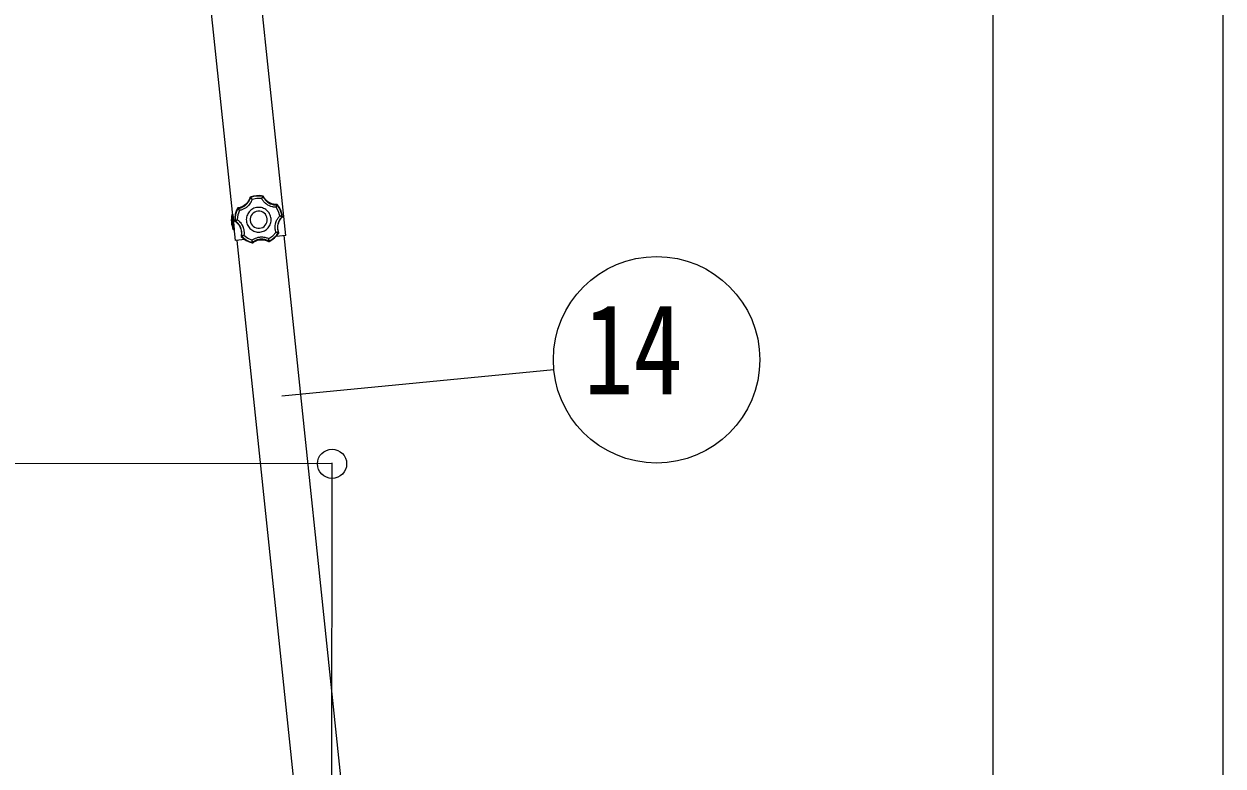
# Model space of a CAD drawing. Units: millimetres, scale not verified. Extents: x -12615 to 12615, y -8910 to 8910.
# Drawn here: x -8327 to -7282, y -4453 to -3806 of the extents above; entities that cross this region are included whole.
import ezdxf
from ezdxf.enums import TextEntityAlignment as Align

# ---------------------------------------------------------------- set-up
doc = ezdxf.new("R2010")
doc.units = ezdxf.units.MM
doc.header["$LTSCALE"] = 40
for name, color, linetype in [('0-4_YKK_13', 4, 'Continuous'), ('0-5_YKK_A1', 4, 'Continuous'), ('0-6_YKK_D', 6, 'Continuous')]:
    doc.layers.add(name, color=color, linetype=linetype)
doc.styles.add('ＭＳ ゴシック', font='')
doc.styles.get('ＭＳ ゴシック').set_extended_font_data('MS Gothic')

msp = doc.modelspace()

# ---------------------------------------------------------------- linework, layer by layer
at = {"layer": '0-4_YKK_13'}
for p, q in [((-8130, -3956.77), (-8130.31, -3957.11)), ((-8130, -3956.77), (-8130.31, -3957.11)), ((-8130.07, -3957.41), (-8130.31, -3957.11)), ((-8129.76, -3957.08), (-8130.07, -3957.41)), ((-8129.76, -3957.08), (-8130.07, -3957.41)), ((-8130, -3956.77), (-8129.76, -3957.08)), ((-8119.11, -3956.14), (-8118.93, -3955.8)), ((-8118.75, -3956.42), (-8119.11, -3956.14)), ((-8118.74, -3956.42), (-8119.11, -3956.14)), ((-8118.57, -3956.08), (-8118.93, -3955.8)), ((-8118.57, -3956.08), (-8118.93, -3955.8)), ((-8118.57, -3956.08), (-8118.74, -3956.42)), ((-8145.99, -3971.97), (-8145.28, -3971.91)), ((-8145.99, -3971.97), (-8145.43, -3978.45)), ((-8145.28, -3971.91), (-8144.15, -3984.86)), ((-8140.8, -3966.23), (-8141.18, -3966.49)), ((-8140.81, -3966.23), (-8141.18, -3966.49)), ((-8140.91, -3966.77), (-8141.18, -3966.49)), ((-8140.53, -3966.51), (-8140.91, -3966.77)), ((-8140.53, -3966.51), (-8140.91, -3966.77)), ((-8140.8, -3966.23), (-8140.53, -3966.51)), ((-8106.86, -3963.56), (-8106.64, -3963.24)), ((-8106.45, -3963.75), (-8106.86, -3963.56)), ((-8106.45, -3963.75), (-8106.86, -3963.56)), ((-8106.23, -3963.43), (-8106.64, -3963.24)), ((-8106.23, -3963.43), (-8106.64, -3963.24)), ((-8106.23, -3963.43), (-8106.45, -3963.75)), ((-8144.86, -3984.92), (-8145.43, -3978.45)), ((-8143.68, -3977.32), (-8143.32, -3977.19)), ((-8143.68, -3977.32), (-8143.46, -3977.72)), ((-8143.68, -3977.32), (-8143.46, -3977.72)), ((-8143.09, -3977.59), (-8143.46, -3977.72)), ((-8143.32, -3977.19), (-8143.09, -3977.59)), ((-8143.32, -3977.19), (-8143.09, -3977.59)), ((-8102.42, -3974.03), (-8102.27, -3973.59)), ((-8102.42, -3974.03), (-8102.27, -3973.59)), ((-8102.04, -3974.09), (-8102.42, -3974.03)), ((-8102.27, -3973.59), (-8101.89, -3973.66)), ((-8102.04, -3974.09), (-8101.89, -3973.66)), ((-8102.04, -3974.09), (-8101.89, -3973.66)), ((-8144.86, -3984.92), (-8144.15, -3984.86)), ((-8138.02, -3990.52), (-8137.68, -3990.35)), ((-8138.02, -3990.52), (-8137.89, -3990.96)), ((-8138.02, -3990.52), (-8137.89, -3990.96)), ((-8137.54, -3990.79), (-8137.89, -3990.96)), ((-8137.68, -3990.35), (-8137.54, -3990.79)), ((-8137.67, -3990.35), (-8137.54, -3990.79)), ((-8105.59, -3987.99), (-8105.54, -3987.53)), ((-8105.59, -3987.99), (-8105.54, -3987.53)), ((-8105.22, -3988.1), (-8105.59, -3987.99)), ((-8105.54, -3987.53), (-8105.17, -3987.64)), ((-8105.22, -3988.1), (-8105.17, -3987.64)), ((-8105.22, -3988.1), (-8105.17, -3987.64)), ((-8128.38, -3996.29), (-8127.93, -3996.2)), ((-8128.38, -3996.29), (-8127.93, -3996.2)), ((-8128.37, -3996.68), (-8128.38, -3996.29)), ((-8128.37, -3996.68), (-8127.92, -3996.59)), ((-8128.37, -3996.68), (-8127.92, -3996.59)), ((-8127.93, -3996.2), (-8127.92, -3996.59)), ((-8114.12, -3994.99), (-8113.66, -3995)), ((-8114.06, -3995.38), (-8114.12, -3994.99)), ((-8114.12, -3994.99), (-8113.66, -3995)), ((-8114.06, -3995.38), (-8113.6, -3995.39)), ((-8114.06, -3995.38), (-8113.6, -3995.39)), ((-8113.66, -3995), (-8113.6, -3995.39))]:
    msp.add_line(p, q, dxfattribs=at)
for points in [[(-8130.31, -3957.11), (-8130.5, -3957.75), (-8130.73, -3958.38), (-8130.96, -3958.92), (-8131.1, -3959.23), (-8131.25, -3959.53), (-8131.41, -3959.82), (-8131.57, -3960.12), (-8131.74, -3960.41), (-8132.36, -3961.3), (-8133.21, -3962.33), (-8134.17, -3963.26), (-8135.23, -3964.08), (-8136.36, -3964.78), (-8137.33, -3965.26), (-8137.64, -3965.4), (-8137.96, -3965.52), (-8138.27, -3965.64), (-8138.59, -3965.74), (-8138.91, -3965.84), (-8139.48, -3965.99), (-8140.14, -3966.13), (-8140.81, -3966.23)], [(-8140.53, -3966.51), (-8139.88, -3966.4), (-8139.23, -3966.27), (-8138.66, -3966.11), (-8138.34, -3966.02), (-8138.02, -3965.91), (-8137.71, -3965.8), (-8137.4, -3965.68), (-8137.1, -3965.55), (-8136.61, -3965.32), (-8136.03, -3965.01), (-8135.46, -3964.68), (-8135.16, -3964.48), (-8134.88, -3964.29), (-8134.62, -3964.1), (-8134.36, -3963.89), (-8134.1, -3963.68), (-8133.6, -3963.24), (-8132.69, -3962.3), (-8131.88, -3961.26), (-8131.36, -3960.45), (-8131.04, -3959.87), (-8130.75, -3959.28), (-8130.49, -3958.67), (-8130.27, -3958.05), (-8130.07, -3957.41)], [(-8130.07, -3957.41), (-8130.04, -3957.44), (-8129.96, -3957.49), (-8129.84, -3957.58), (-8129.7, -3957.69), (-8129.52, -3957.82), (-8129.32, -3957.97), (-8129.1, -3958.14), (-8128.87, -3958.33), (-8128.62, -3958.52), (-8128.38, -3958.72), (-8128.62, -3959.38), (-8128.88, -3960.02), (-8129.15, -3960.58), (-8129.31, -3960.88), (-8129.47, -3961.19), (-8129.65, -3961.49), (-8129.83, -3961.79), (-8130.02, -3962.08), (-8130.62, -3962.93), (-8131.51, -3963.98), (-8132.5, -3964.95), (-8132.85, -3965.25), (-8133.13, -3965.47), (-8133.4, -3965.69), (-8133.68, -3965.89), (-8133.96, -3966.09), (-8134.35, -3966.34), (-8134.94, -3966.7), (-8135.54, -3967.03), (-8136.16, -3967.32), (-8136.8, -3967.59), (-8137.45, -3967.83), (-8138.12, -3968.04), (-8138.79, -3968.22), (-8139.48, -3968.37)], [(-8118.93, -3955.8), (-8121.73, -3955.48), (-8124.53, -3955.54), (-8127.3, -3955.97), (-8130, -3956.77)], [(-8118.93, -3955.8), (-8121.73, -3955.48), (-8124.53, -3955.54), (-8127.3, -3955.97), (-8130, -3956.77)], [(-8119.11, -3956.14), (-8121.8, -3955.85), (-8124.5, -3955.91), (-8127.16, -3956.32), (-8129.76, -3957.08)], [(-8129.76, -3957.08), (-8129.73, -3957.11), (-8129.67, -3957.18), (-8129.57, -3957.29), (-8129.45, -3957.43), (-8129.3, -3957.6), (-8129.14, -3957.79), (-8128.96, -3958), (-8128.77, -3958.23), (-8128.58, -3958.47), (-8128.38, -3958.72)], [(-8120.19, -3958), (-8124.32, -3957.9), (-8128.38, -3958.72)], [(-8119.11, -3956.14), (-8119.13, -3956.18), (-8119.18, -3956.26), (-8119.26, -3956.39), (-8119.35, -3956.55), (-8119.47, -3956.74), (-8119.6, -3956.96), (-8119.74, -3957.2), (-8119.88, -3957.45), (-8120.03, -3957.72), (-8120.19, -3958)], [(-8118.75, -3956.42), (-8118.78, -3956.45), (-8118.84, -3956.52), (-8118.94, -3956.63), (-8119.07, -3956.76), (-8119.22, -3956.92), (-8119.39, -3957.11), (-8119.58, -3957.31), (-8119.77, -3957.53), (-8119.98, -3957.76), (-8120.19, -3958)], [(-8106.86, -3963.56), (-8106.88, -3963.6), (-8106.91, -3963.69), (-8106.95, -3963.83), (-8107.01, -3964), (-8107.08, -3964.21), (-8107.16, -3964.45), (-8107.26, -3964.71), (-8107.36, -3964.99), (-8107.47, -3965.28), (-8107.58, -3965.58), (-8108.29, -3965.55), (-8108.99, -3965.49), (-8109.68, -3965.4), (-8110.38, -3965.27), (-8111.06, -3965.12), (-8112.07, -3964.82), (-8113.36, -3964.31), (-8114.6, -3963.68), (-8115.13, -3963.37), (-8115.43, -3963.18), (-8115.72, -3962.98), (-8116, -3962.78), (-8116.28, -3962.57), (-8116.63, -3962.29), (-8117.16, -3961.84), (-8117.66, -3961.36), (-8118.15, -3960.86), (-8118.61, -3960.33), (-8119.04, -3959.78), (-8119.45, -3959.21), (-8119.83, -3958.61), (-8120.19, -3958)], [(-8118.74, -3956.42), (-8118.44, -3957.01), (-8118.11, -3957.59), (-8117.75, -3958.15), (-8117.36, -3958.68), (-8116.94, -3959.2), (-8116.5, -3959.69), (-8116.03, -3960.15), (-8115.54, -3960.59), (-8115.21, -3960.87), (-8114.94, -3961.07), (-8114.68, -3961.26), (-8114.4, -3961.45), (-8114.12, -3961.63), (-8113.75, -3961.86), (-8112.58, -3962.47), (-8111.36, -3962.94), (-8110.41, -3963.22), (-8110.08, -3963.29), (-8109.76, -3963.36), (-8109.43, -3963.41), (-8109.1, -3963.46), (-8108.77, -3963.5), (-8108.19, -3963.55), (-8107.53, -3963.57), (-8106.86, -3963.56)], [(-8106.64, -3963.24), (-8107.32, -3963.26), (-8107.99, -3963.23), (-8108.57, -3963.19), (-8108.9, -3963.15), (-8109.24, -3963.1), (-8109.57, -3963.04), (-8109.9, -3962.97), (-8110.23, -3962.9), (-8111.27, -3962.59), (-8112.5, -3962.1), (-8113.69, -3961.47), (-8114.8, -3960.72), (-8115.82, -3959.86), (-8116.57, -3959.08), (-8116.79, -3958.83), (-8117.01, -3958.57), (-8117.22, -3958.3), (-8117.42, -3958.03), (-8117.61, -3957.76), (-8117.93, -3957.26), (-8118.26, -3956.68), (-8118.57, -3956.08)], [(-8141.18, -3966.49), (-8142.35, -3969.05), (-8143.16, -3971.74), (-8143.61, -3974.5), (-8143.68, -3977.32)], [(-8141.18, -3966.49), (-8142.35, -3969.05), (-8143.16, -3971.74), (-8143.61, -3974.5), (-8143.68, -3977.32)], [(-8140.91, -3966.77), (-8142.02, -3969.24), (-8142.8, -3971.82), (-8143.23, -3974.48), (-8143.32, -3977.19)], [(-8140.91, -3966.77), (-8140.9, -3966.78), (-8140.89, -3966.8), (-8140.86, -3966.83), (-8140.83, -3966.86), (-8140.79, -3966.9), (-8140.75, -3966.96), (-8140.7, -3967.01), (-8140.65, -3967.08), (-8140.58, -3967.15), (-8140.52, -3967.22), (-8140.44, -3967.32), (-8140.28, -3967.49), (-8140.11, -3967.68), (-8139.96, -3967.84), (-8139.87, -3967.94), (-8139.77, -3968.05), (-8139.68, -3968.15), (-8139.58, -3968.26), (-8139.48, -3968.37), (-8140.85, -3972.27), (-8141.33, -3976.38)], [(-8140.53, -3966.51), (-8140.53, -3966.52), (-8140.52, -3966.54), (-8140.5, -3966.57), (-8140.48, -3966.61), (-8140.45, -3966.66), (-8140.42, -3966.72), (-8140.38, -3966.79), (-8140.34, -3966.86), (-8140.3, -3966.94), (-8140.25, -3967.03), (-8140.19, -3967.14), (-8140.08, -3967.35), (-8139.95, -3967.57), (-8139.84, -3967.75), (-8139.77, -3967.87), (-8139.7, -3967.99), (-8139.63, -3968.12), (-8139.55, -3968.24), (-8139.48, -3968.37)], [(-8111.94, -3975.52), (-8112.1, -3974.42), (-8112.35, -3973.37), (-8112.71, -3972.36), (-8113.16, -3971.41), (-8113.69, -3970.51), (-8114.31, -3969.67), (-8115, -3968.89), (-8115.76, -3968.19), (-8116.58, -3967.56), (-8117.47, -3967.02), (-8118.4, -3966.55), (-8119.38, -3966.18), (-8120.4, -3965.91), (-8121.45, -3965.73), (-8122.54, -3965.66), (-8123.64, -3965.7), (-8124.73, -3965.86), (-8125.79, -3966.11), (-8126.8, -3966.47), (-8127.75, -3966.92), (-8128.65, -3967.45), (-8129.49, -3968.07), (-8130.27, -3968.76), (-8130.97, -3969.52), (-8131.6, -3970.34), (-8132.14, -3971.23), (-8132.6, -3972.16), (-8132.97, -3973.14), (-8133.25, -3974.16), (-8133.42, -3975.21), (-8133.49, -3976.3), (-8133.45, -3977.4), (-8133.3, -3978.5), (-8133.05, -3979.55), (-8132.69, -3980.56), (-8132.24, -3981.51), (-8131.71, -3982.41), (-8131.09, -3983.25), (-8130.4, -3984.03)], [(-8106.45, -3963.75), (-8106.47, -3963.79), (-8106.52, -3963.87), (-8106.59, -3964), (-8106.69, -3964.16), (-8106.8, -3964.35), (-8106.93, -3964.56), (-8107.08, -3964.8), (-8107.24, -3965.05), (-8107.41, -3965.31), (-8107.58, -3965.58)], [(-8104.37, -3973.15), (-8105.55, -3969.18), (-8107.58, -3965.58)], [(-8102.27, -3973.59), (-8102.82, -3970.94), (-8103.71, -3968.4), (-8104.92, -3965.99), (-8106.45, -3963.75)], [(-8101.88, -3973.66), (-8102.45, -3970.9), (-8103.37, -3968.25), (-8104.63, -3965.75), (-8106.23, -3963.43)], [(-8101.89, -3973.66), (-8102.45, -3970.9), (-8103.37, -3968.25), (-8104.63, -3965.75), (-8106.23, -3963.43)], [(-8143.46, -3977.72), (-8142.9, -3978.1), (-8142.37, -3978.51), (-8141.93, -3978.89), (-8141.69, -3979.12), (-8141.45, -3979.36), (-8141.21, -3979.6), (-8140.98, -3979.85), (-8140.76, -3980.1), (-8140.1, -3980.96), (-8139.39, -3982.09), (-8138.8, -3983.29), (-8138.34, -3984.55), (-8138.02, -3985.84), (-8137.87, -3986.92), (-8137.84, -3987.25), (-8137.82, -3987.59), (-8137.81, -3987.93), (-8137.8, -3988.26), (-8137.81, -3988.6), (-8137.84, -3989.18), (-8137.91, -3989.85), (-8138.02, -3990.52)], [(-8143.32, -3977.19), (-8143.27, -3977.17), (-8143.19, -3977.13), (-8143.05, -3977.07), (-8142.88, -3977), (-8142.68, -3976.91), (-8142.44, -3976.82), (-8142.19, -3976.71), (-8141.91, -3976.6), (-8141.62, -3976.49), (-8141.33, -3976.38)], [(-8143.09, -3977.59), (-8143.06, -3977.56), (-8142.98, -3977.5), (-8142.86, -3977.42), (-8142.71, -3977.31), (-8142.53, -3977.19), (-8142.32, -3977.04), (-8142.1, -3976.89), (-8141.85, -3976.72), (-8141.59, -3976.55), (-8141.33, -3976.38), (-8140.78, -3976.81), (-8140.25, -3977.26), (-8139.8, -3977.69), (-8139.55, -3977.93), (-8139.32, -3978.19), (-8139.08, -3978.44), (-8138.85, -3978.71), (-8138.63, -3978.98), (-8138.01, -3979.81), (-8137.29, -3980.99), (-8136.67, -3982.23), (-8136.5, -3982.66), (-8136.37, -3982.98), (-8136.25, -3983.31), (-8136.14, -3983.64), (-8136.04, -3983.97), (-8135.92, -3984.41), (-8135.76, -3985.08), (-8135.64, -3985.76), (-8135.55, -3986.44), (-8135.49, -3987.13), (-8135.46, -3987.82), (-8135.47, -3988.52), (-8135.51, -3989.22), (-8135.58, -3989.91)], [(-8137.68, -3990.35), (-8137.57, -3989.69), (-8137.5, -3989.03), (-8137.47, -3988.44), (-8137.46, -3988.11), (-8137.46, -3987.77), (-8137.48, -3987.44), (-8137.5, -3987.11), (-8137.53, -3986.79), (-8137.59, -3986.24), (-8137.7, -3985.6), (-8137.85, -3984.96), (-8137.94, -3984.6), (-8138.04, -3984.29), (-8138.14, -3983.97), (-8138.25, -3983.66), (-8138.37, -3983.35), (-8138.64, -3982.74), (-8139.26, -3981.58), (-8139.99, -3980.49), (-8140.6, -3979.75), (-8141.05, -3979.27), (-8141.53, -3978.81), (-8142.03, -3978.37), (-8142.55, -3977.97), (-8143.09, -3977.59)], [(-8130.4, -3984.03), (-8129.64, -3984.73), (-8128.81, -3985.36), (-8127.93, -3985.9), (-8127, -3986.37), (-8126.02, -3986.74), (-8125, -3987.01), (-8123.94, -3987.19), (-8122.86, -3987.26), (-8121.76, -3987.21), (-8120.66, -3987.06), (-8119.61, -3986.81), (-8118.6, -3986.45), (-8117.65, -3986), (-8116.74, -3985.47), (-8115.91, -3984.85), (-8115.13, -3984.16), (-8114.43, -3983.4), (-8113.8, -3982.57), (-8113.25, -3981.69), (-8112.79, -3980.76), (-8112.42, -3979.78), (-8112.15, -3978.76), (-8111.97, -3977.71), (-8111.9, -3976.62), (-8111.94, -3975.52)], [(-8105.54, -3987.53), (-8105.58, -3987.53), (-8105.68, -3987.53), (-8105.82, -3987.53), (-8106, -3987.53), (-8106.23, -3987.53), (-8106.48, -3987.52), (-8106.75, -3987.52), (-8107.05, -3987.5), (-8107.36, -3987.49), (-8107.68, -3987.47), (-8107.87, -3986.8), (-8108.03, -3986.11), (-8108.16, -3985.42), (-8108.25, -3984.72), (-8108.31, -3984.02), (-8108.34, -3982.97), (-8108.26, -3981.59), (-8108.05, -3980.21), (-8107.91, -3979.61), (-8107.82, -3979.27), (-8107.72, -3978.93), (-8107.62, -3978.6), (-8107.5, -3978.27), (-8107.35, -3977.86), (-8107.08, -3977.21), (-8106.78, -3976.58), (-8106.45, -3975.97), (-8106.09, -3975.37), (-8105.7, -3974.78), (-8105.29, -3974.22), (-8104.84, -3973.67), (-8104.37, -3973.15)], [(-8102.42, -3974.03), (-8102.89, -3974.5), (-8103.33, -3974.99), (-8103.75, -3975.51), (-8104.14, -3976.04), (-8104.5, -3976.6), (-8104.83, -3977.17), (-8105.13, -3977.76), (-8105.39, -3978.36), (-8105.55, -3978.77), (-8105.67, -3979.08), (-8105.77, -3979.39), (-8105.86, -3979.71), (-8105.95, -3980.03), (-8106.05, -3980.46), (-8106.26, -3981.76), (-8106.34, -3983.07), (-8106.3, -3984.06), (-8106.28, -3984.39), (-8106.24, -3984.72), (-8106.19, -3985.05), (-8106.14, -3985.37), (-8106.07, -3985.7), (-8105.94, -3986.27), (-8105.76, -3986.91), (-8105.54, -3987.53)], [(-8105.17, -3987.64), (-8105.39, -3987.01), (-8105.57, -3986.36), (-8105.71, -3985.79), (-8105.77, -3985.46), (-8105.83, -3985.13), (-8105.88, -3984.8), (-8105.91, -3984.47), (-8105.94, -3984.13), (-8105.98, -3983.05), (-8105.89, -3981.72), (-8105.66, -3980.4), (-8105.29, -3979.11), (-8104.78, -3977.88), (-8104.28, -3976.91), (-8104.11, -3976.63), (-8103.93, -3976.34), (-8103.74, -3976.06), (-8103.54, -3975.79), (-8103.34, -3975.52), (-8102.97, -3975.07), (-8102.52, -3974.57), (-8102.04, -3974.09)], [(-8102.27, -3973.59), (-8102.31, -3973.58), (-8102.41, -3973.56), (-8102.55, -3973.53), (-8102.73, -3973.49), (-8102.94, -3973.44), (-8103.19, -3973.38), (-8103.46, -3973.32), (-8103.75, -3973.26), (-8104.06, -3973.2), (-8104.37, -3973.15)], [(-8102.42, -3974.03), (-8102.46, -3974.01), (-8102.55, -3973.97), (-8102.67, -3973.9), (-8102.84, -3973.83), (-8103.04, -3973.73), (-8103.27, -3973.62), (-8103.52, -3973.51), (-8103.79, -3973.39), (-8104.08, -3973.27), (-8104.37, -3973.15)], [(-8137.89, -3990.96), (-8135.82, -3992.86), (-8133.52, -3994.46), (-8131.02, -3995.74), (-8128.37, -3996.68)], [(-8137.89, -3990.96), (-8135.82, -3992.86), (-8133.51, -3994.46), (-8131.02, -3995.74), (-8128.37, -3996.68)], [(-8137.67, -3990.35), (-8137.63, -3990.34), (-8137.54, -3990.32), (-8137.4, -3990.3), (-8137.22, -3990.26), (-8137, -3990.22), (-8136.75, -3990.17), (-8136.48, -3990.12), (-8136.19, -3990.05), (-8135.89, -3989.99), (-8135.58, -3989.91)], [(-8137.54, -3990.79), (-8137.5, -3990.77), (-8137.41, -3990.73), (-8137.28, -3990.68), (-8137.11, -3990.6), (-8136.9, -3990.52), (-8136.67, -3990.42), (-8136.42, -3990.3), (-8136.15, -3990.18), (-8135.87, -3990.05), (-8135.58, -3989.91)], [(-8137.54, -3990.79), (-8135.54, -3992.61), (-8133.32, -3994.14), (-8130.93, -3995.38), (-8128.38, -3996.29)], [(-8135.58, -3989.91), (-8132.29, -3992.43), (-8128.53, -3994.15)], [(-8127.93, -3996.2), (-8127.94, -3996.16), (-8127.97, -3996.07), (-8128.02, -3995.93), (-8128.07, -3995.76), (-8128.14, -3995.55), (-8128.21, -3995.3), (-8128.29, -3995.04), (-8128.37, -3994.75), (-8128.45, -3994.46), (-8128.53, -3994.15), (-8127.95, -3993.76), (-8127.35, -3993.39), (-8126.73, -3993.06), (-8126.09, -3992.75), (-8125.44, -3992.48), (-8124.46, -3992.13), (-8123.11, -3991.78), (-8121.74, -3991.55), (-8121.13, -3991.5), (-8120.77, -3991.48), (-8120.42, -3991.47), (-8120.07, -3991.46), (-8119.72, -3991.47), (-8119.29, -3991.49), (-8118.59, -3991.54), (-8117.9, -3991.63), (-8117.21, -3991.76), (-8116.53, -3991.91), (-8115.85, -3992.1), (-8115.18, -3992.33), (-8114.53, -3992.58), (-8113.88, -3992.87)], [(-8114.12, -3994.99), (-8114.11, -3994.95), (-8114.1, -3994.86), (-8114.08, -3994.71), (-8114.06, -3994.53), (-8114.03, -3994.31), (-8114, -3994.06), (-8113.97, -3993.79), (-8113.94, -3993.49), (-8113.91, -3993.18), (-8113.88, -3992.87)], [(-8113.88, -3992.87), (-8110.48, -3990.52), (-8107.68, -3987.47)], [(-8113.66, -3995), (-8113.66, -3994.96), (-8113.67, -3994.86), (-8113.68, -3994.72), (-8113.7, -3994.54), (-8113.72, -3994.31), (-8113.74, -3994.06), (-8113.77, -3993.79), (-8113.81, -3993.49), (-8113.84, -3993.18), (-8113.88, -3992.87)], [(-8113.66, -3995), (-8111.31, -3993.66), (-8109.16, -3992.03), (-8107.25, -3990.13), (-8105.59, -3987.99)], [(-8113.6, -3995.39), (-8111.15, -3994), (-8108.92, -3992.31), (-8106.93, -3990.33), (-8105.22, -3988.1)], [(-8113.6, -3995.39), (-8111.15, -3994), (-8108.92, -3992.31), (-8106.93, -3990.33), (-8105.22, -3988.1)], [(-8105.59, -3987.99), (-8105.64, -3987.98), (-8105.73, -3987.96), (-8105.87, -3987.93), (-8106.05, -3987.89), (-8106.27, -3987.84), (-8106.51, -3987.78), (-8106.78, -3987.71), (-8107.07, -3987.64), (-8107.37, -3987.56), (-8107.68, -3987.47)], [(-8128.38, -3996.29), (-8128.38, -3996.25), (-8128.39, -3996.15), (-8128.41, -3996.01), (-8128.42, -3995.82), (-8128.44, -3995.6), (-8128.46, -3995.35), (-8128.48, -3995.07), (-8128.5, -3994.78), (-8128.52, -3994.47), (-8128.53, -3994.15)], [(-8114.12, -3994.99), (-8114.71, -3994.69), (-8115.32, -3994.42), (-8115.94, -3994.18), (-8116.57, -3993.98), (-8117.21, -3993.81), (-8117.86, -3993.67), (-8118.5, -3993.57), (-8119.16, -3993.5), (-8119.6, -3993.48), (-8119.93, -3993.47), (-8120.26, -3993.47), (-8120.59, -3993.48), (-8120.92, -3993.49), (-8121.36, -3993.53), (-8122.66, -3993.73), (-8123.93, -3994.06), (-8124.86, -3994.4), (-8125.16, -3994.53), (-8125.47, -3994.67), (-8125.76, -3994.81), (-8126.06, -3994.97), (-8126.35, -3995.13), (-8126.85, -3995.43), (-8127.4, -3995.8), (-8127.93, -3996.2)], [(-8127.92, -3996.59), (-8127.38, -3996.18), (-8126.83, -3995.81), (-8126.33, -3995.5), (-8126.03, -3995.34), (-8125.74, -3995.18), (-8125.43, -3995.04), (-8125.13, -3994.9), (-8124.82, -3994.76), (-8123.79, -3994.4), (-8122.5, -3994.07), (-8121.18, -3993.88), (-8119.84, -3993.84), (-8118.51, -3993.93), (-8117.44, -3994.12), (-8117.11, -3994.19), (-8116.79, -3994.28), (-8116.46, -3994.37), (-8116.14, -3994.47), (-8115.82, -3994.58), (-8115.28, -3994.79), (-8114.66, -3995.07), (-8114.06, -3995.38)]]:
    msp.add_lwpolyline(points, dxfattribs=at)
msp.add_lwpolyline([(-8115.22, -3975.81), (-8115.51, -3974.31), (-8116.07, -3972.95), (-8116.87, -3971.74), (-8117.88, -3970.71), (-8119.06, -3969.9), (-8120.39, -3969.32), (-8121.83, -3969.01), (-8123.35, -3968.98), (-8124.85, -3969.27), (-8126.21, -3969.83), (-8127.42, -3970.63), (-8128.45, -3971.64), (-8129.26, -3972.82), (-8129.84, -3974.15), (-8130.15, -3975.59), (-8130.17, -3977.11), (-8129.89, -3978.61), (-8129.33, -3979.97), (-8128.53, -3981.18), (-8127.52, -3982.21), (-8126.34, -3983.02), (-8125.01, -3983.6), (-8123.56, -3983.91), (-8122.05, -3983.93), (-8120.55, -3983.65), (-8119.19, -3983.09), (-8117.98, -3982.29), (-8116.95, -3981.28), (-8116.14, -3980.1), (-8115.56, -3978.77), (-8115.24, -3977.33)], close=True, dxfattribs=at)
msp.add_arc((-8126.58, -3976.8), 20, 166.03443, 203.96557, dxfattribs=at)
at = {"layer": '0-5_YKK_A1'}
for p, q in [((-8142.91, -3994.67), (-8310.15, -2403.44)), ((-8099.15, -3990.07), (-8266.39, -2398.84)), ((-8099.15, -3990.07), (-8107.5, -3990.95)), ((-8042.07, -4547.5), (-8100.64, -3990.23)), ((-8134.56, -3993.79), (-8142.91, -3994.67)), ((-8082.81, -4552.11), (-8141.41, -3994.51))]:
    msp.add_line(p, q, dxfattribs=at)
at = {"layer": '0-6_YKK_D'}
for p, q in [((-7281.99, -4576.75), (-7281.99, -2170.34)), ((-7482.79, -2374.18), (-7482.79, -4576.75)), ((-8102.6, -4129.86), (-7865.42, -4107.08)), ((-8058.77, -4189.17), (-10178.23, -4187.57)), ((-8059.06, -4570.67), (-8058.77, -4188.17))]:
    msp.add_line(p, q, dxfattribs=at)
for centre, radius in [((-7775.83, -4098.48), 90), ((-8058.77, -4189.17), 12.75)]:
    msp.add_circle(centre, radius, dxfattribs=at)

# ---------------------------------------------------------------- texts
at = {"layer": '0-6_YKK_D', "style": 'ＭＳ ゴシック', "width": 0.8}
msp.add_text('14', height=79.18, dxfattribs=at).set_placement((-7839.19, -4152.48), align=Align.BOTTOM_LEFT)

doc.saveas('drawing.dxf')
